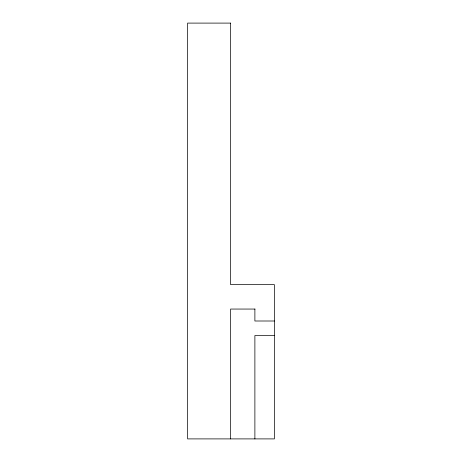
<?xml version="1.0" encoding="UTF-8"?>
<svg xmlns="http://www.w3.org/2000/svg" width="462" height="462" viewBox="0 0 462 462"><rect width="100%" height="100%" fill="white"/><g stroke="black" fill="none" stroke-linecap="round" stroke-linejoin="round"><path stroke-width="0.69" d="M255.012 309.055L230.602 309.055L230.602 438.9M274.393 321.003L254.885 321.003L254.885 309.055M274.393 335.539L254.885 335.539L254.885 438.9M230.602 23.1L187.607 23.1L187.607 438.9L274.393 438.9L274.393 284.632L230.602 284.632L230.602 23.1"/></g></svg>
